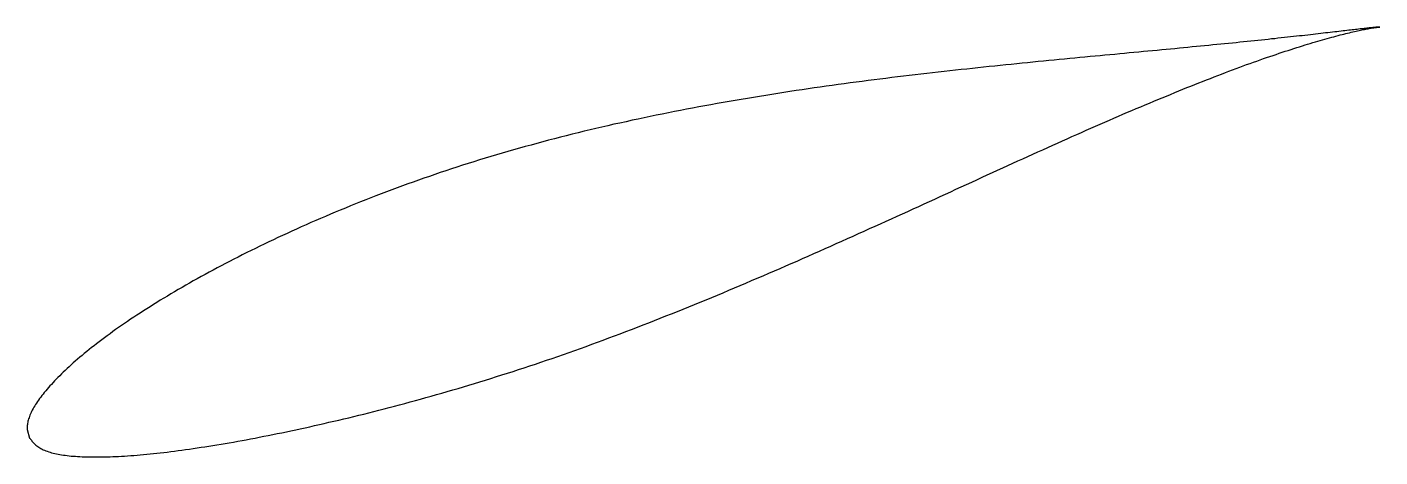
# Model space of a CAD drawing. Header units: metres. Extents: x -45 to 90, y -15 to 28.
import ezdxf

# ---------------------------------------------------------------- set-up
doc = ezdxf.new("R2010")
doc.units = ezdxf.units.M

msp = doc.modelspace()

# ---------------------------------------------------------------- linework, layer by layer
msp.add_lwpolyline([(90.48, 27.55), (90.48, 27.55), (90.47, 27.55), (90.46, 27.55), (90.44, 27.55), (90.41, 27.55), (90.38, 27.55), (90.34, 27.55), (90.3, 27.55), (90.26, 27.54), (90.2, 27.54), (90.15, 27.53), (90.08, 27.53), (90.02, 27.52), (89.94, 27.51), (89.86, 27.51), (89.78, 27.5), (89.69, 27.49), (89.59, 27.48), (89.49, 27.47), (89.39, 27.46), (89.28, 27.45), (89.16, 27.43), (89.04, 27.42), (88.91, 27.41), (88.78, 27.39), (88.64, 27.37), (88.5, 27.36), (88.35, 27.34), (88.2, 27.32), (88.04, 27.31), (87.88, 27.29), (87.71, 27.27), (87.54, 27.25), (87.36, 27.23), (87.17, 27.2), (86.98, 27.18), (86.79, 27.16), (86.59, 27.14), (86.38, 27.11), (86.17, 27.09), (85.96, 27.06), (85.74, 27.04), (85.51, 27.01), (85.28, 26.99), (85.05, 26.96), (84.8, 26.93), (84.56, 26.9), (84.31, 26.87), (84.05, 26.84), (83.79, 26.82), (83.53, 26.79), (83.26, 26.75), (82.98, 26.72), (82.7, 26.69), (82.42, 26.66), (82.13, 26.63), (81.83, 26.6), (81.53, 26.56), (81.23, 26.53), (80.92, 26.5), (80.6, 26.46), (80.28, 26.43), (79.96, 26.39), (79.63, 26.36), (79.3, 26.32), (78.96, 26.29), (78.62, 26.25), (78.27, 26.22), (77.92, 26.18), (77.57, 26.14), (77.21, 26.11), (76.84, 26.07), (76.47, 26.03), (76.1, 25.99), (75.72, 25.95), (75.34, 25.92), (74.95, 25.88), (74.56, 25.84), (74.16, 25.8), (73.76, 25.76), (73.36, 25.72), (72.95, 25.68), (72.54, 25.64), (72.12, 25.6), (71.7, 25.56), (71.28, 25.52), (70.85, 25.48), (70.42, 25.43), (69.98, 25.39), (69.54, 25.35), (69.1, 25.31), (68.65, 25.26), (68.2, 25.22), (67.74, 25.18), (67.28, 25.13), (66.82, 25.09), (66.35, 25.05), (65.88, 25), (65.41, 24.96), (64.93, 24.91), (64.45, 24.87), (63.96, 24.82), (63.47, 24.77), (62.98, 24.73), (62.49, 24.68), (61.99, 24.63), (61.49, 24.59), (60.98, 24.54), (60.48, 24.49), (59.97, 24.44), (59.45, 24.39), (58.93, 24.34), (58.41, 24.29), (57.89, 24.24), (57.36, 24.19), (56.84, 24.14), (56.3, 24.09), (55.77, 24.03), (55.23, 23.98), (54.69, 23.93), (54.15, 23.87), (53.61, 23.82), (53.06, 23.76), (52.51, 23.7), (51.96, 23.65), (51.4, 23.59), (50.84, 23.53), (50.28, 23.47), (49.72, 23.41), (49.16, 23.35), (48.59, 23.29), (48.02, 23.23), (47.45, 23.17), (46.88, 23.1), (46.31, 23.04), (45.73, 22.97), (45.15, 22.91), (44.57, 22.84), (43.99, 22.77), (43.41, 22.7), (42.82, 22.63), (42.24, 22.56), (41.65, 22.49), (41.06, 22.42), (40.47, 22.34), (39.88, 22.27), (39.28, 22.19), (38.69, 22.12), (38.09, 22.04), (37.5, 21.96), (36.9, 21.88), (36.3, 21.8), (35.7, 21.71), (35.1, 21.63), (34.5, 21.54), (33.89, 21.46), (33.29, 21.37), (32.69, 21.28), (32.08, 21.19), (31.47, 21.1), (30.87, 21), (30.26, 20.91), (29.65, 20.81), (29.05, 20.72), (28.44, 20.62), (27.83, 20.52), (27.22, 20.42), (26.61, 20.31), (26, 20.21), (25.4, 20.1), (24.79, 20), (24.18, 19.89), (23.57, 19.78), (22.96, 19.67), (22.35, 19.56), (21.74, 19.44), (21.13, 19.33), (20.52, 19.21), (19.92, 19.09), (19.31, 18.97), (18.7, 18.85), (18.1, 18.72), (17.49, 18.6), (16.89, 18.47), (16.28, 18.35), (15.68, 18.22), (15.08, 18.08), (14.47, 17.95), (13.87, 17.82), (13.27, 17.68), (12.67, 17.54), (12.07, 17.4), (11.48, 17.26), (10.88, 17.12), (10.29, 16.97), (9.69, 16.83), (9.1, 16.68), (8.51, 16.53), (7.92, 16.38), (7.33, 16.22), (6.75, 16.07), (6.16, 15.91), (5.58, 15.75), (5, 15.59), (4.42, 15.43), (3.84, 15.27), (3.26, 15.1), (2.69, 14.94), (2.12, 14.77), (1.55, 14.6), (0.98, 14.42), (0.41, 14.25), (-0.16, 14.07), (-0.72, 13.9), (-1.28, 13.72), (-1.84, 13.54), (-2.39, 13.36), (-2.95, 13.17), (-3.5, 12.99), (-4.05, 12.8), (-4.59, 12.61), (-5.14, 12.43), (-5.68, 12.23), (-6.22, 12.04), (-6.76, 11.85), (-7.29, 11.65), (-7.82, 11.46), (-8.35, 11.26), (-8.88, 11.06), (-9.4, 10.86), (-9.93, 10.66), (-10.44, 10.46), (-10.96, 10.26), (-11.47, 10.06), (-11.98, 9.85), (-12.49, 9.65), (-12.99, 9.44), (-13.5, 9.23), (-14, 9.03), (-14.49, 8.82), (-14.98, 8.61), (-15.47, 8.4), (-15.96, 8.19), (-16.44, 7.98), (-16.92, 7.77), (-17.4, 7.55), (-17.87, 7.34), (-18.34, 7.13), (-18.81, 6.91), (-19.27, 6.7), (-19.74, 6.49), (-20.19, 6.27), (-20.65, 6.06), (-21.1, 5.84), (-21.54, 5.62), (-21.99, 5.41), (-22.43, 5.19), (-22.86, 4.98), (-23.3, 4.76), (-23.72, 4.54), (-24.15, 4.32), (-24.57, 4.11), (-24.99, 3.89), (-25.4, 3.67), (-25.81, 3.46), (-26.22, 3.24), (-26.62, 3.02), (-27.02, 2.8), (-27.42, 2.59), (-27.81, 2.37), (-28.2, 2.15), (-28.58, 1.93), (-28.96, 1.72), (-29.33, 1.5), (-29.7, 1.29), (-30.07, 1.07), (-30.44, 0.86), (-30.79, 0.64), (-31.15, 0.43), (-31.5, 0.21), (-31.85, 0), (-32.19, -0.21), (-32.53, -0.43), (-32.86, -0.64), (-33.19, -0.85), (-33.52, -1.06), (-33.84, -1.27), (-34.16, -1.48), (-34.47, -1.69), (-34.78, -1.9), (-35.08, -2.1), (-35.38, -2.31), (-35.68, -2.51), (-35.97, -2.72), (-36.25, -2.92), (-36.53, -3.13), (-36.81, -3.33), (-37.08, -3.53), (-37.35, -3.73), (-37.62, -3.93), (-37.87, -4.13), (-38.13, -4.33), (-38.38, -4.52), (-38.62, -4.72), (-38.86, -4.91), (-39.1, -5.11), (-39.33, -5.3), (-39.56, -5.49), (-39.78, -5.68), (-40, -5.87), (-40.21, -6.06), (-40.42, -6.24), (-40.62, -6.43), (-40.82, -6.61), (-41.01, -6.8), (-41.2, -6.98), (-41.38, -7.16), (-41.56, -7.34), (-41.74, -7.51), (-41.91, -7.69), (-42.07, -7.86), (-42.23, -8.03), (-42.39, -8.2), (-42.54, -8.36), (-42.69, -8.53), (-42.83, -8.69), (-42.96, -8.85), (-43.1, -9.01), (-43.22, -9.17), (-43.34, -9.32), (-43.46, -9.48), (-43.57, -9.63), (-43.68, -9.78), (-43.78, -9.92), (-43.88, -10.07), (-43.98, -10.21), (-44.06, -10.35), (-44.15, -10.49), (-44.23, -10.63), (-44.3, -10.77), (-44.37, -10.9), (-44.43, -11.03), (-44.49, -11.16), (-44.54, -11.29), (-44.59, -11.41), (-44.63, -11.54), (-44.67, -11.66), (-44.71, -11.77), (-44.74, -11.89), (-44.76, -12), (-44.78, -12.11), (-44.8, -12.21), (-44.81, -12.31), (-44.82, -12.4), (-44.83, -12.49), (-44.83, -12.56), (-44.83, -12.63), (-44.83, -12.68), (-44.83, -12.71), (-44.57, -13.57), (-44.56, -13.58), (-44.55, -13.6), (-44.52, -13.63), (-44.49, -13.67), (-44.45, -13.73), (-44.39, -13.8), (-44.34, -13.87), (-44.27, -13.95), (-44.2, -14.03), (-44.12, -14.11), (-44.04, -14.19), (-43.95, -14.27), (-43.86, -14.34), (-43.76, -14.42), (-43.66, -14.49), (-43.55, -14.55), (-43.44, -14.62), (-43.32, -14.68), (-43.2, -14.74), (-43.07, -14.8), (-42.94, -14.85), (-42.8, -14.9), (-42.66, -14.95), (-42.52, -15), (-42.37, -15.04), (-42.21, -15.08), (-42.05, -15.12), (-41.89, -15.16), (-41.72, -15.19), (-41.55, -15.22), (-41.37, -15.25), (-41.19, -15.28), (-41, -15.3), (-40.81, -15.33), (-40.61, -15.35), (-40.41, -15.37), (-40.2, -15.38), (-39.99, -15.4), (-39.77, -15.41), (-39.55, -15.42), (-39.32, -15.44), (-39.09, -15.44), (-38.86, -15.45), (-38.62, -15.46), (-38.37, -15.46), (-38.12, -15.46), (-37.87, -15.46), (-37.61, -15.46), (-37.35, -15.46), (-37.08, -15.46), (-36.81, -15.45), (-36.53, -15.44), (-36.25, -15.43), (-35.96, -15.42), (-35.67, -15.41), (-35.37, -15.39), (-35.07, -15.37), (-34.77, -15.35), (-34.46, -15.33), (-34.15, -15.31), (-33.83, -15.28), (-33.51, -15.26), (-33.19, -15.23), (-32.86, -15.19), (-32.53, -15.16), (-32.19, -15.13), (-31.85, -15.09), (-31.5, -15.05), (-31.15, -15.01), (-30.8, -14.97), (-30.44, -14.92), (-30.08, -14.88), (-29.71, -14.83), (-29.34, -14.78), (-28.97, -14.73), (-28.59, -14.67), (-28.21, -14.62), (-27.82, -14.56), (-27.43, -14.5), (-27.04, -14.44), (-26.64, -14.38), (-26.24, -14.32), (-25.84, -14.25), (-25.43, -14.18), (-25.02, -14.11), (-24.6, -14.04), (-24.18, -13.97), (-23.76, -13.89), (-23.33, -13.81), (-22.9, -13.74), (-22.47, -13.66), (-22.03, -13.57), (-21.6, -13.49), (-21.15, -13.4), (-20.71, -13.31), (-20.26, -13.23), (-19.8, -13.13), (-19.35, -13.04), (-18.89, -12.95), (-18.43, -12.85), (-17.96, -12.75), (-17.5, -12.65), (-17.02, -12.55), (-16.55, -12.44), (-16.07, -12.33), (-15.59, -12.23), (-15.11, -12.12), (-14.63, -12), (-14.14, -11.89), (-13.65, -11.77), (-13.16, -11.66), (-12.66, -11.54), (-12.16, -11.41), (-11.66, -11.29), (-11.16, -11.17), (-10.65, -11.04), (-10.14, -10.91), (-9.63, -10.78), (-9.12, -10.65), (-8.6, -10.51), (-8.09, -10.38), (-7.57, -10.24), (-7.04, -10.1), (-6.52, -9.96), (-5.99, -9.82), (-5.47, -9.67), (-4.94, -9.52), (-4.4, -9.37), (-3.87, -9.22), (-3.33, -9.07), (-2.8, -8.92), (-2.26, -8.76), (-1.72, -8.6), (-1.17, -8.44), (-0.63, -8.28), (-0.08, -8.11), (0.46, -7.95), (1.01, -7.78), (1.56, -7.61), (2.11, -7.43), (2.67, -7.26), (3.22, -7.08), (3.78, -6.9), (4.33, -6.72), (4.89, -6.54), (5.45, -6.36), (6.01, -6.17), (6.57, -5.98), (7.13, -5.79), (7.69, -5.6), (8.26, -5.4), (8.82, -5.2), (9.39, -5.01), (9.95, -4.81), (10.52, -4.6), (11.09, -4.4), (11.65, -4.19), (12.22, -3.99), (12.79, -3.78), (13.36, -3.56), (13.93, -3.35), (14.5, -3.14), (15.07, -2.92), (15.64, -2.7), (16.21, -2.48), (16.78, -2.26), (17.36, -2.04), (17.93, -1.82), (18.5, -1.59), (19.07, -1.36), (19.64, -1.14), (20.22, -0.91), (20.79, -0.68), (21.36, -0.44), (21.93, -0.21), (22.5, 0.02), (23.08, 0.26), (23.65, 0.5), (24.22, 0.73), (24.79, 0.97), (25.36, 1.21), (25.93, 1.45), (26.5, 1.69), (27.07, 1.93), (27.64, 2.18), (28.21, 2.42), (28.78, 2.66), (29.35, 2.91), (29.92, 3.15), (30.48, 3.4), (31.05, 3.65), (31.61, 3.89), (32.18, 4.14), (32.74, 4.39), (33.31, 4.64), (33.87, 4.88), (34.43, 5.13), (34.99, 5.38), (35.55, 5.63), (36.11, 5.88), (36.67, 6.13), (37.22, 6.38), (37.78, 6.63), (38.33, 6.88), (38.89, 7.13), (39.44, 7.38), (39.99, 7.62), (40.54, 7.87), (41.09, 8.12), (41.63, 8.37), (42.18, 8.62), (42.72, 8.87), (43.27, 9.11), (43.81, 9.36), (44.35, 9.61), (44.89, 9.85), (45.42, 10.1), (45.96, 10.34), (46.49, 10.59), (47.02, 10.83), (47.55, 11.08), (48.08, 11.32), (48.61, 11.56), (49.13, 11.8), (49.66, 12.04), (50.18, 12.28), (50.7, 12.52), (51.21, 12.75), (51.73, 12.99), (52.24, 13.22), (52.75, 13.46), (53.26, 13.69), (53.77, 13.92), (54.28, 14.15), (54.78, 14.38), (55.28, 14.61), (55.78, 14.83), (56.27, 15.06), (56.77, 15.28), (57.26, 15.5), (57.75, 15.72), (58.23, 15.94), (58.72, 16.16), (59.2, 16.37), (59.68, 16.59), (60.16, 16.8), (60.63, 17.01), (61.1, 17.22), (61.57, 17.43), (62.04, 17.63), (62.5, 17.83), (62.96, 18.04), (63.42, 18.24), (63.88, 18.43), (64.33, 18.63), (64.78, 18.82), (65.23, 19.02), (65.67, 19.21), (66.11, 19.39), (66.55, 19.58), (66.99, 19.76), (67.42, 19.95), (67.85, 20.13), (68.27, 20.3), (68.7, 20.48), (69.12, 20.65), (69.53, 20.82), (69.95, 20.99), (70.36, 21.16), (70.77, 21.33), (71.17, 21.49), (71.57, 21.65), (71.97, 21.81), (72.36, 21.96), (72.75, 22.12), (73.14, 22.27), (73.52, 22.42), (73.9, 22.57), (74.28, 22.71), (74.65, 22.85), (75.02, 22.99), (75.38, 23.13), (75.75, 23.27), (76.1, 23.4), (76.46, 23.53), (76.81, 23.66), (77.15, 23.79), (77.5, 23.91), (77.84, 24.03), (78.17, 24.15), (78.5, 24.27), (78.83, 24.39), (79.15, 24.5), (79.47, 24.61), (79.79, 24.72), (80.1, 24.82), (80.41, 24.93), (80.71, 25.03), (81.01, 25.13), (81.3, 25.22), (81.6, 25.32), (81.88, 25.41), (82.16, 25.5), (82.44, 25.59), (82.72, 25.67), (82.99, 25.76), (83.25, 25.84), (83.51, 25.92), (83.77, 26), (84.02, 26.07), (84.27, 26.14), (84.51, 26.21), (84.75, 26.28), (84.98, 26.35), (85.21, 26.41), (85.44, 26.47), (85.66, 26.54), (85.87, 26.59), (86.08, 26.65), (86.29, 26.7), (86.49, 26.76), (86.69, 26.81), (86.88, 26.85), (87.07, 26.9), (87.25, 26.95), (87.43, 26.99), (87.6, 27.03), (87.77, 27.07), (87.93, 27.11), (88.09, 27.14), (88.25, 27.18), (88.39, 27.21), (88.54, 27.24), (88.68, 27.27), (88.81, 27.3), (88.94, 27.32), (89.06, 27.35), (89.18, 27.37), (89.29, 27.39), (89.4, 27.41), (89.51, 27.43), (89.61, 27.44), (89.7, 27.46), (89.79, 27.47), (89.87, 27.49), (89.95, 27.5), (90.02, 27.51), (90.09, 27.52), (90.15, 27.52), (90.21, 27.53), (90.26, 27.54), (90.3, 27.54), (90.35, 27.55), (90.38, 27.55), (90.41, 27.55), (90.44, 27.55), (90.46, 27.55), (90.47, 27.55), (90.48, 27.55), (90.48, 27.55)], close=True)

doc.saveas('drawing.dxf')
